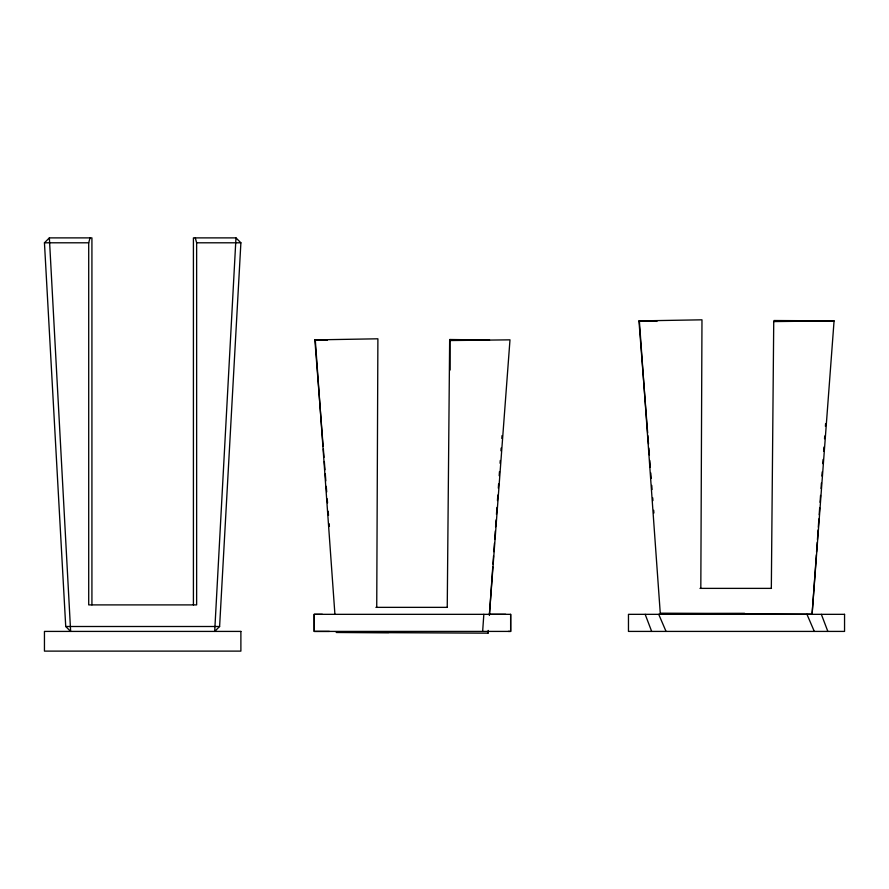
<?xml version="1.0" encoding="UTF-8"?>
<svg xmlns="http://www.w3.org/2000/svg" width="889" height="889" viewBox="0 0 889 889"><rect width="100%" height="100%" fill="white"/><g stroke="black" fill="none" stroke-linecap="round" stroke-linejoin="round"><path stroke-width="1.33" d="M376.736 607.343L377.892 338.798L314.862 339.887L327.363 340.209M700.821 588.362L701.977 319.818L638.947 320.907L656.993 321.374M447.245 607.354L449.645 340.543L449.934 339.509L489.583 340.054M771.33 588.374L773.73 321.574L774.019 320.529L834.071 320.873L812.09 614.188L660.283 613.432L639.391 321.34M235.974 237.885L214.694 631.412L219.605 626.501L240.886 242.797L235.974 237.885L193.413 237.885L193.413 604.898M482.649 631.412L483.838 614.332M492.773 566.882L489.372 615.244L509.986 339.842L449.645 340.543M492.962 564.126L493.551 555.836M493.839 551.691L494.428 543.401M494.717 539.256L495.295 530.966M495.595 526.821L496.073 519.909M496.462 514.387L496.951 507.475M497.44 500.574L497.829 495.051M498.318 488.139L498.607 483.994M499.185 475.704L499.485 471.559M500.063 463.269L500.263 460.502M500.94 450.834L501.129 448.078M501.818 438.399L502.007 435.643M816.369 554.814L812.09 614.188M816.558 552.058L817.247 542.379M817.436 539.623L818.113 529.955M818.313 527.188L818.891 518.898M819.191 514.753L819.669 507.841M820.058 502.318L820.547 495.406M821.036 488.506L821.425 482.983M821.914 476.071L822.203 471.926M822.781 463.636L823.081 459.491M823.659 451.201L823.947 447.056M824.536 438.766L824.725 436.01M825.414 426.331L825.603 423.575M388.76 632.524L336.209 632.412L488.005 633.168L488.217 630.401M488.005 633.168L488.205 631.812M90.045 237.885L88.711 242.797L88.711 604.898L196.636 604.898L196.636 242.797L195.291 237.885M49.362 237.885L70.642 631.412L65.73 626.501L44.45 242.797L49.362 237.885L91.923 237.885L91.923 604.898M773.73 321.574L834.071 320.873M744.615 613.321L660.283 613.432M322.385 614.321L314.217 614.332L314.217 631.412L510.653 631.412L510.653 614.332L314.195 614.332L314.228 631.412L329.408 631.412M489.595 614.31L505.741 614.332M44.45 242.797L88.711 242.797M196.636 242.797L240.886 242.797M699.987 588.374L771.496 588.374M375.903 607.354L447.411 607.354M65.73 626.501L219.605 626.501M508.275 631.412L510.653 631.412L510.642 614.332M806.968 614.332L814.302 631.412M658.716 614.332L666.05 631.412M821.347 614.332L827.848 631.412M645.17 614.332L651.67 631.412M638.947 320.907L647.659 432.865M647.87 435.621L648.514 443.922M648.837 448.067L649.381 454.979M649.803 460.502L650.348 467.414M650.781 472.937L651.204 478.471M651.748 485.383L652.07 489.528M652.715 497.818L652.926 500.585M653.682 510.264L653.893 513.02M314.862 339.887L323.14 446.311M323.363 449.067L324.007 457.368M324.329 461.513L324.974 469.803M325.296 473.948L325.83 480.86M326.263 486.383L326.696 491.917M327.23 498.829L327.552 502.974M328.197 511.264L328.519 515.409M329.163 523.71L329.386 526.466M315.317 340.32L334.92 614.41M449.934 339.509L450.123 370.035M844.55 614.332L628.467 614.332L628.467 631.412L844.55 631.412L844.55 614.332M240.886 631.412L44.45 631.412L44.45 651.115L240.886 651.115L240.886 631.412"/></g></svg>
